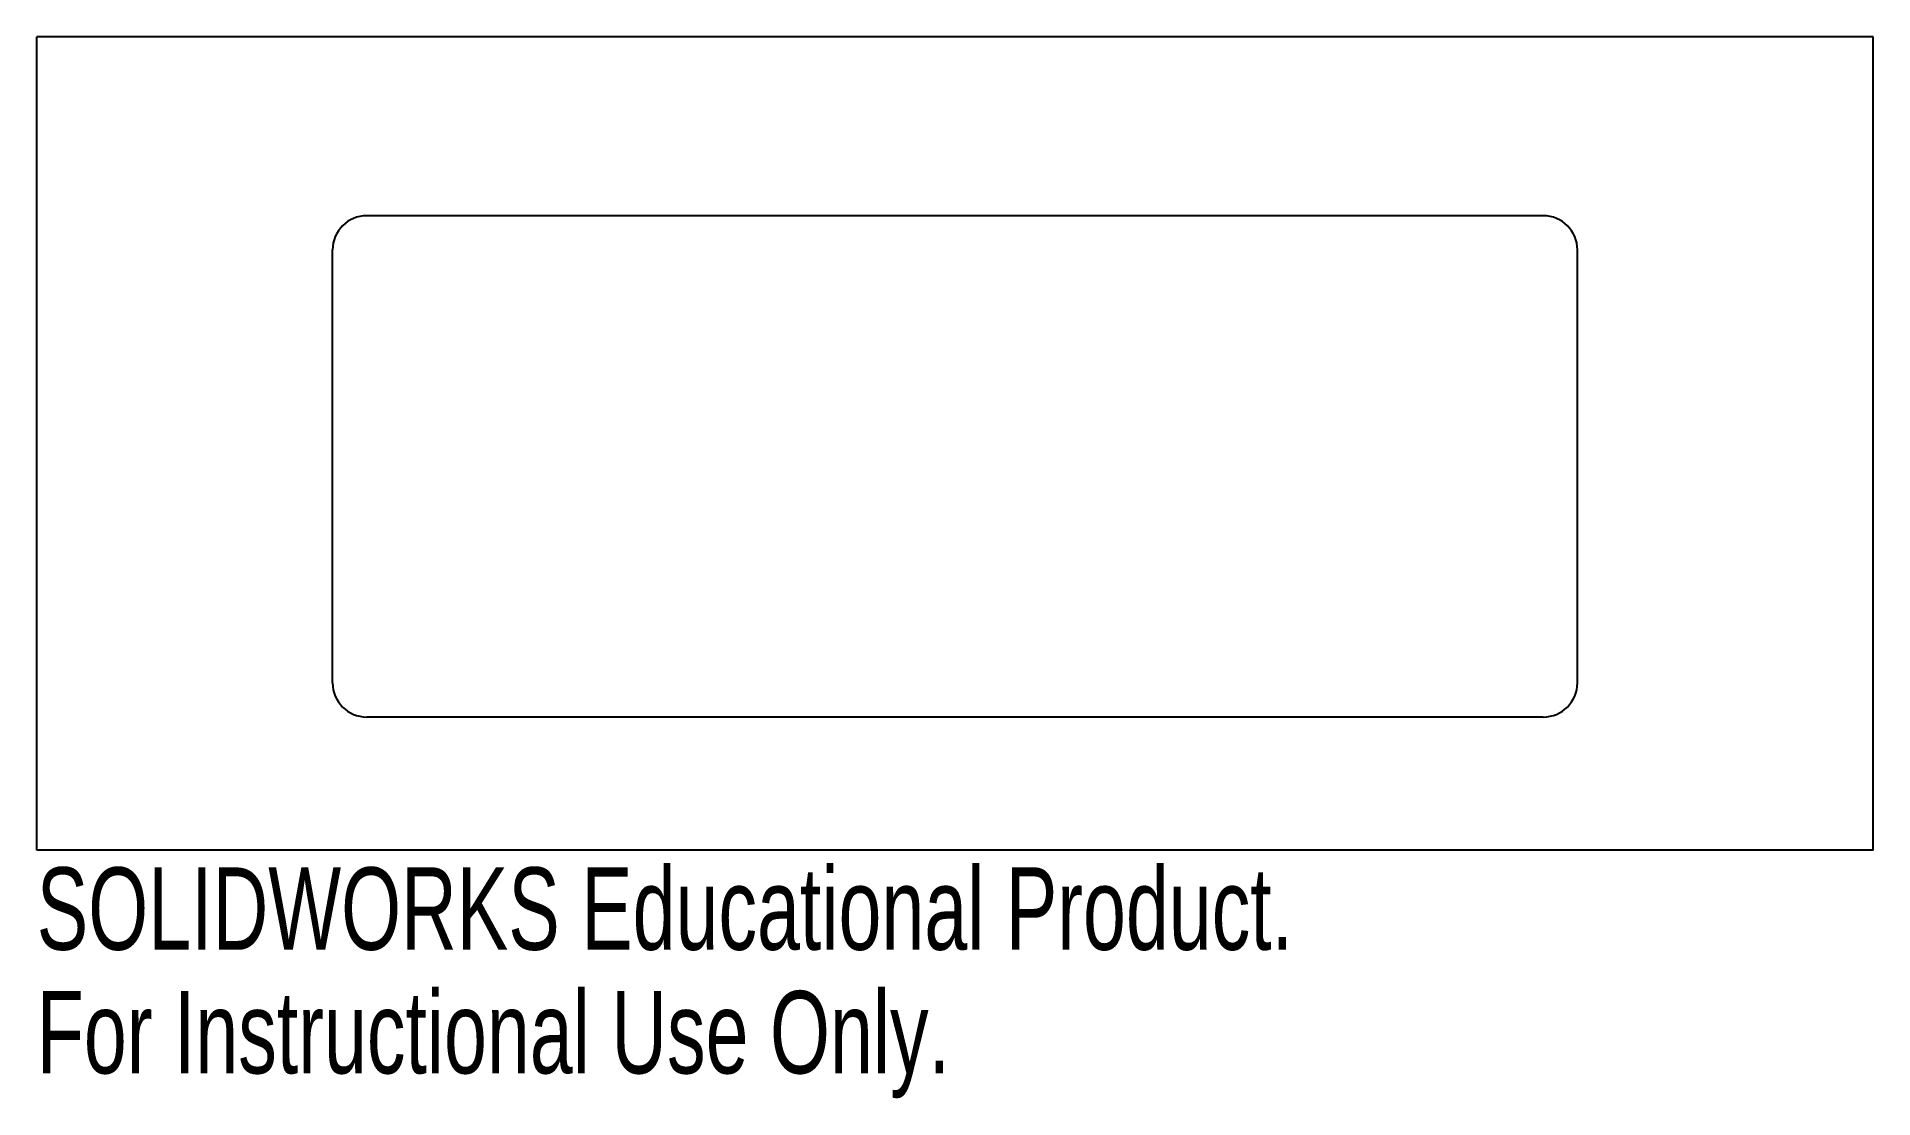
# Model space of a CAD drawing. Header units: millimetres. Extents: x -54 to 54, y -15 to 48.
import ezdxf

# ---------------------------------------------------------------- set-up
doc = ezdxf.new("R2010")
doc.units = ezdxf.units.MM
doc.styles.add('SLDTEXTSTYLE0', font='TXT', dxfattribs={"width": 0.7})

msp = doc.modelspace()

# ---------------------------------------------------------------- linework, layer by layer
at = {"color": 7, "linetype": 'Continuous', "lineweight": 25}
for p, q in [((53.85, 47.7), (-53.85, 47.7)), ((-53.85, 0), (-53.85, 47.7)), ((53.85, 0), (53.85, 47.7)), ((34.5, 37.2), (-34.5, 37.2)), ((-36.5, 9.8), (-36.5, 35.2)), ((36.5, 9.8), (36.5, 35.2)), ((34.5, 7.8), (-34.5, 7.8)), ((53.85, 0), (-53.85, 0))]:
    msp.add_line(p, q, dxfattribs=at)
for centre, start, end in [((-34.5, 35.2), 90, 180), ((34.5, 35.2), 0, 90), ((-34.5, 9.8), 180, 270), ((34.5, 9.8), 270, 0)]:
    msp.add_arc(centre, 2, start, end, dxfattribs=at)

# ---------------------------------------------------------------- texts
at = {"color": 7, "linetype": 'Continuous', "char_height": 4.8336, "attachment_point": 1, "style": 'SLDTEXTSTYLE0'}
for s, insert in [('SOLIDWORKS Educational Product.', (-53.85, -1.02)), ('For Instructional Use Only.', (-53.85, -8.27))]:
    msp.add_mtext(s, dxfattribs=dict(at, insert=insert))

doc.saveas('drawing.dxf')
